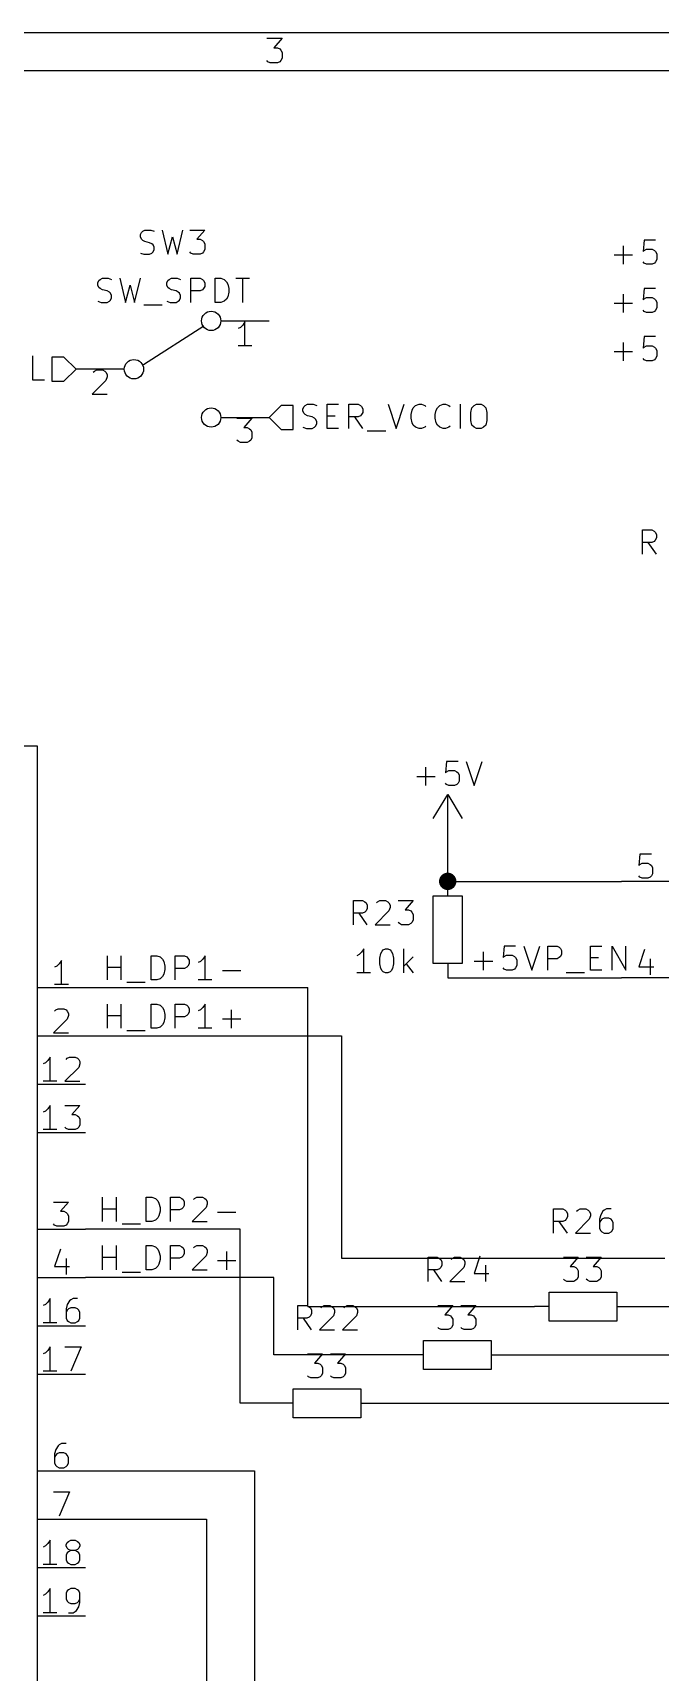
# Model space of a CAD drawing. Extents: x 0.4 to 16.1, y -11.3 to -0.4.
# Drawn here: x 4.84 to 6.14, y -3.787 to -0.394 of the extents above; entities that cross this region are included whole.
import ezdxf

# ---------------------------------------------------------------- set-up
doc = ezdxf.new("R2010")
doc.units = 0
doc.header["$MEASUREMENT"] = 0
for name, color, linetype in [('BLACK', 7, 'CONTINUOUS'), ('BROWN2', 54, 'CONTINUOUS'), ('CYAN2', 4, 'CONTINUOUS'), ('GREEN2', 3, 'CONTINUOUS'), ('LYELLOW', 51, 'CONTINUOUS'), ('RED2', 1, 'CONTINUOUS')]:
    doc.layers.add(name, color=color, linetype=linetype)

msp = doc.modelspace()

# ---------------------------------------------------------------- linework, layer by layer
at = {"layer": 'BLACK', "linetype": 'CONTINUOUS'}
for p, q in [((4.99503, -2.35387), (4.99503, -2.30387)), ((5.0236, -2.35387), (5.0236, -2.30387)), ((5.0855, -2.35387), (5.0855, -2.30387)), ((5.0855, -2.30387), (5.09741, -2.30387)), ((5.09741, -2.30387), (5.10455, -2.30625)), ((5.10455, -2.30625), (5.10931, -2.31101)), ((5.1355, -2.35387), (5.1355, -2.30387)), ((5.1355, -2.30387), (5.15455, -2.30387)), ((5.15455, -2.30387), (5.15931, -2.30625)), ((5.15931, -2.30625), (5.1617, -2.30863)), ((5.19741, -2.30387), (5.19265, -2.31101)), ((5.19741, -2.35387), (5.19741, -2.30387)), ((5.77407, -2.33387), (5.77407, -2.29577)), ((5.81693, -2.28387), (5.81455, -2.30767)), ((5.81455, -2.30767), (5.81693, -2.3053)), ((5.84074, -2.28387), (5.81693, -2.28387)), ((5.81693, -2.3053), (5.8217, -2.30291)), ((5.8217, -2.30291), (5.8336, -2.30291)), ((5.8336, -2.30291), (5.83836, -2.3053)), ((5.83836, -2.3053), (5.84074, -2.30767)), ((5.85741, -2.28387), (5.87407, -2.33387)), ((5.87407, -2.33387), (5.89074, -2.28387)), ((5.90741, -2.33387), (5.90741, -2.28387)), ((5.90741, -2.28387), (5.92646, -2.28387)), ((5.92646, -2.28387), (5.93122, -2.28625)), ((5.93122, -2.28625), (5.9336, -2.28863)), ((5.9336, -2.3053), (5.93122, -2.30767)), ((5.9336, -2.28863), (5.93598, -2.29339)), ((5.93598, -2.30053), (5.9336, -2.3053)), ((5.93598, -2.29339), (5.93598, -2.30053)), ((5.9955, -2.33387), (5.9955, -2.28387)), ((5.9955, -2.28387), (6.01931, -2.28387)), ((6.04074, -2.33387), (6.04074, -2.28387)), ((6.04074, -2.28387), (6.06931, -2.33387)), ((6.06931, -2.33387), (6.06931, -2.28387)), ((4.99503, -2.32767), (5.0236, -2.32767)), ((5.10931, -2.31101), (5.1117, -2.31577)), ((5.1117, -2.31577), (5.11407, -2.3253)), ((5.11407, -2.33244), (5.1117, -2.34196)), ((5.11407, -2.3253), (5.11407, -2.33244)), ((5.15455, -2.33006), (5.1355, -2.33006)), ((5.15931, -2.32767), (5.15455, -2.33006)), ((5.1617, -2.3253), (5.15931, -2.32767)), ((5.1617, -2.30863), (5.16407, -2.31339)), ((5.16407, -2.32053), (5.1617, -2.3253)), ((5.16407, -2.31339), (5.16407, -2.32053)), ((5.18789, -2.31577), (5.18313, -2.31815)), ((5.19265, -2.31101), (5.18789, -2.31577)), ((5.23313, -2.33482), (5.27122, -2.33482)), ((5.75503, -2.31482), (5.79313, -2.31482)), ((5.81693, -2.33148), (5.81455, -2.3291)), ((5.8217, -2.33387), (5.81693, -2.33148)), ((5.8336, -2.33387), (5.8217, -2.33387)), ((5.83836, -2.33148), (5.8336, -2.33387)), ((5.84074, -2.3291), (5.83836, -2.33148)), ((5.84074, -2.30767), (5.84313, -2.31244)), ((5.84313, -2.32434), (5.84074, -2.3291)), ((5.84313, -2.31244), (5.84313, -2.32434)), ((5.92646, -2.31006), (5.90741, -2.31006)), ((5.93122, -2.30767), (5.92646, -2.31006)), ((5.9455, -2.33863), (5.9836, -2.33863)), ((5.9955, -2.30767), (6.01217, -2.30767)), ((6.01931, -2.33387), (5.9955, -2.33387)), ((5.0355, -2.35863), (5.0736, -2.35863)), ((5.09741, -2.35387), (5.0855, -2.35387)), ((5.10455, -2.35148), (5.09741, -2.35387)), ((5.10931, -2.34672), (5.10455, -2.35148)), ((5.1117, -2.34196), (5.10931, -2.34672)), ((5.2117, -2.35387), (5.18313, -2.35387)), ((4.99503, -2.45387), (4.99503, -2.40387)), ((5.0236, -2.45387), (5.0236, -2.40387)), ((5.0855, -2.45387), (5.0855, -2.40387)), ((5.0855, -2.40387), (5.09741, -2.40387)), ((5.09741, -2.40387), (5.10455, -2.40625)), ((5.10455, -2.40625), (5.10931, -2.41101)), ((5.1355, -2.45387), (5.1355, -2.40387)), ((5.1355, -2.40387), (5.15455, -2.40387)), ((5.15455, -2.40387), (5.15931, -2.40625)), ((5.15931, -2.40625), (5.1617, -2.40863)), ((5.1617, -2.40863), (5.16407, -2.41339)), ((5.19741, -2.40387), (5.19265, -2.41101)), ((5.19741, -2.45387), (5.19741, -2.40387)), ((4.99503, -2.42767), (5.0236, -2.42767)), ((5.10931, -2.41101), (5.1117, -2.41577)), ((5.1117, -2.44196), (5.10931, -2.44672)), ((5.1117, -2.41577), (5.11407, -2.4253)), ((5.11407, -2.43244), (5.1117, -2.44196)), ((5.11407, -2.4253), (5.11407, -2.43244)), ((5.15455, -2.43006), (5.1355, -2.43006)), ((5.15931, -2.42767), (5.15455, -2.43006)), ((5.1617, -2.4253), (5.15931, -2.42767)), ((5.16407, -2.42053), (5.1617, -2.4253)), ((5.16407, -2.41339), (5.16407, -2.42053)), ((5.18789, -2.41577), (5.18313, -2.41815)), ((5.19265, -2.41101), (5.18789, -2.41577)), ((5.23313, -2.43482), (5.27122, -2.43482)), ((5.25217, -2.45387), (5.25217, -2.41577)), ((5.0355, -2.45863), (5.0736, -2.45863)), ((5.09741, -2.45387), (5.0855, -2.45387)), ((5.10455, -2.45148), (5.09741, -2.45387)), ((5.10931, -2.44672), (5.10455, -2.45148)), ((5.2117, -2.45387), (5.18313, -2.45387)), ((4.98503, -2.85387), (4.98503, -2.80387)), ((5.0136, -2.85387), (5.0136, -2.80387)), ((5.0755, -2.85387), (5.0755, -2.80387)), ((5.0755, -2.80387), (5.08741, -2.80387)), ((5.08741, -2.80387), (5.09455, -2.80625)), ((5.09455, -2.80625), (5.09931, -2.81101)), ((5.09931, -2.81101), (5.1017, -2.81577)), ((5.1017, -2.81577), (5.10407, -2.8253)), ((5.1255, -2.85387), (5.1255, -2.80387)), ((5.1255, -2.80387), (5.14455, -2.80387)), ((5.14455, -2.80387), (5.14931, -2.80625)), ((5.14931, -2.80625), (5.1517, -2.80863)), ((5.1517, -2.80863), (5.15407, -2.81339)), ((5.15407, -2.81339), (5.15407, -2.82053)), ((5.17313, -2.80863), (5.1755, -2.80625)), ((5.1755, -2.80625), (5.18027, -2.80387)), ((5.18027, -2.80387), (5.19217, -2.80387)), ((5.19217, -2.80387), (5.19693, -2.80625)), ((5.19693, -2.80625), (5.19931, -2.80863)), ((5.19931, -2.80863), (5.2017, -2.81339)), ((5.2017, -2.81339), (5.2017, -2.81815)), ((4.98503, -2.82767), (5.0136, -2.82767)), ((5.09931, -2.84672), (5.09455, -2.85148)), ((5.1017, -2.84196), (5.09931, -2.84672)), ((5.10407, -2.83244), (5.1017, -2.84196)), ((5.10407, -2.8253), (5.10407, -2.83244)), ((5.14455, -2.83006), (5.1255, -2.83006)), ((5.14931, -2.82767), (5.14455, -2.83006)), ((5.1517, -2.8253), (5.14931, -2.82767)), ((5.15407, -2.82053), (5.1517, -2.8253)), ((5.19931, -2.8253), (5.17074, -2.85387)), ((5.2017, -2.81815), (5.19931, -2.8253)), ((5.22313, -2.83482), (5.26122, -2.83482)), ((5.0255, -2.85863), (5.0636, -2.85863)), ((5.08741, -2.85387), (5.0755, -2.85387)), ((5.09455, -2.85148), (5.08741, -2.85387)), ((5.17074, -2.85387), (5.2017, -2.85387)), ((4.98503, -2.95387), (4.98503, -2.90387)), ((5.0136, -2.95387), (5.0136, -2.90387)), ((5.0755, -2.95387), (5.0755, -2.90387)), ((5.0755, -2.90387), (5.08741, -2.90387)), ((5.08741, -2.90387), (5.09455, -2.90625)), ((5.09455, -2.90625), (5.09931, -2.91101)), ((5.09931, -2.91101), (5.1017, -2.91577)), ((5.1017, -2.91577), (5.10407, -2.9253)), ((5.1255, -2.95387), (5.1255, -2.90387)), ((5.1255, -2.90387), (5.14455, -2.90387)), ((5.14455, -2.90387), (5.14931, -2.90625)), ((5.14931, -2.90625), (5.1517, -2.90863)), ((5.1517, -2.90863), (5.15407, -2.91339)), ((5.15407, -2.91339), (5.15407, -2.92053)), ((5.17313, -2.90863), (5.1755, -2.90625)), ((5.1755, -2.90625), (5.18027, -2.90387)), ((5.18027, -2.90387), (5.19217, -2.90387)), ((5.19217, -2.90387), (5.19693, -2.90625)), ((5.19693, -2.90625), (5.19931, -2.90863)), ((5.19931, -2.90863), (5.2017, -2.91339)), ((5.2017, -2.91339), (5.2017, -2.91815)), ((5.24217, -2.95387), (5.24217, -2.91577)), ((4.98503, -2.92767), (5.0136, -2.92767)), ((5.09455, -2.95148), (5.08741, -2.95387)), ((5.09931, -2.94672), (5.09455, -2.95148)), ((5.1017, -2.94196), (5.09931, -2.94672)), ((5.10407, -2.93244), (5.1017, -2.94196)), ((5.10407, -2.9253), (5.10407, -2.93244)), ((5.14455, -2.93006), (5.1255, -2.93006)), ((5.14931, -2.92767), (5.14455, -2.93006)), ((5.1517, -2.9253), (5.14931, -2.92767)), ((5.15407, -2.92053), (5.1517, -2.9253)), ((5.19931, -2.9253), (5.17074, -2.95387)), ((5.2017, -2.91815), (5.19931, -2.9253)), ((5.22313, -2.93482), (5.26122, -2.93482)), ((5.0255, -2.95863), (5.0636, -2.95863)), ((5.08741, -2.95387), (5.0755, -2.95387)), ((5.17074, -2.95387), (5.2017, -2.95387))]:
    msp.add_line(p, q, dxfattribs=at)
at = {"layer": 'BROWN2', "linetype": 'CONTINUOUS'}
for p, q in [((4.8408, -1.11262), (4.8408, -1.06262)), ((4.905, -1.065), (4.88, -1.065)), ((4.88, -1.065), (4.88, -1.115)), ((4.93, -1.09), (4.905, -1.065)), ((4.86461, -1.11262), (4.8408, -1.11262)), ((4.88, -1.115), (4.905, -1.115)), ((4.905, -1.115), (4.93, -1.09)), ((5.355, -1.165), (5.33, -1.19)), ((5.38, -1.165), (5.355, -1.165)), ((5.38, -1.215), (5.38, -1.165)), ((5.40015, -1.17214), (5.40253, -1.16738)), ((5.40015, -1.1769), (5.40015, -1.17214)), ((5.40253, -1.18167), (5.40015, -1.1769)), ((5.40253, -1.16738), (5.40491, -1.165)), ((5.40491, -1.18405), (5.40253, -1.18167)), ((5.40491, -1.165), (5.40967, -1.16262)), ((5.40967, -1.18643), (5.40491, -1.18405)), ((5.40967, -1.16262), (5.42157, -1.16262)), ((5.4192, -1.18881), (5.40967, -1.18643)), ((5.42157, -1.16262), (5.42872, -1.165)), ((5.45015, -1.21262), (5.45015, -1.16262)), ((5.45015, -1.16262), (5.47396, -1.16262)), ((5.45015, -1.18643), (5.46681, -1.18643)), ((5.49539, -1.21262), (5.49539, -1.16262)), ((5.49539, -1.16262), (5.51443, -1.16262)), ((5.51443, -1.16262), (5.5192, -1.165)), ((5.5192, -1.18643), (5.51443, -1.18881)), ((5.5192, -1.165), (5.52157, -1.16738)), ((5.52157, -1.18405), (5.5192, -1.18643)), ((5.52157, -1.16738), (5.52396, -1.17214)), ((5.52396, -1.17928), (5.52157, -1.18405)), ((5.52396, -1.17214), (5.52396, -1.17928)), ((5.57634, -1.16262), (5.593, -1.21262)), ((5.593, -1.21262), (5.60967, -1.16262)), ((5.62396, -1.18405), (5.62634, -1.17452)), ((5.62396, -1.19119), (5.62396, -1.18405)), ((5.62634, -1.17452), (5.62872, -1.16976)), ((5.62872, -1.16976), (5.63348, -1.165)), ((5.63348, -1.165), (5.64063, -1.16262)), ((5.64063, -1.16262), (5.64539, -1.16262)), ((5.64539, -1.16262), (5.65253, -1.165)), ((5.65253, -1.165), (5.65491, -1.16738)), ((5.67396, -1.18405), (5.67634, -1.17452)), ((5.67396, -1.19119), (5.67396, -1.18405)), ((5.67634, -1.17452), (5.67872, -1.16976)), ((5.67872, -1.16976), (5.68348, -1.165)), ((5.68348, -1.165), (5.69063, -1.16262)), ((5.69063, -1.16262), (5.69539, -1.16262)), ((5.69539, -1.16262), (5.70253, -1.165)), ((5.70253, -1.165), (5.70491, -1.16738)), ((5.72634, -1.21262), (5.72634, -1.16262)), ((5.74777, -1.17928), (5.75015, -1.16976)), ((5.74777, -1.19595), (5.74777, -1.17928)), ((5.75015, -1.16976), (5.75491, -1.165)), ((5.75491, -1.165), (5.75967, -1.16262)), ((5.75967, -1.16262), (5.7692, -1.16262)), ((5.7692, -1.16262), (5.77396, -1.165)), ((5.77396, -1.165), (5.77872, -1.16976)), ((5.77872, -1.16976), (5.7811, -1.17928)), ((5.7811, -1.17928), (5.7811, -1.19595)), ((5.33, -1.19), (5.355, -1.215)), ((5.355, -1.215), (5.38, -1.215)), ((5.40015, -1.21024), (5.40729, -1.21262)), ((5.40729, -1.21262), (5.4192, -1.21262)), ((5.42396, -1.19119), (5.4192, -1.18881)), ((5.4192, -1.21262), (5.42396, -1.21024)), ((5.42634, -1.19357), (5.42396, -1.19119)), ((5.42396, -1.21024), (5.42634, -1.20785)), ((5.42872, -1.19833), (5.42634, -1.19357)), ((5.42634, -1.20785), (5.42872, -1.20309)), ((5.42872, -1.20309), (5.42872, -1.19833)), ((5.47396, -1.21262), (5.45015, -1.21262)), ((5.51443, -1.18881), (5.49539, -1.18881)), ((5.52396, -1.21262), (5.50729, -1.18881)), ((5.53348, -1.21738), (5.57157, -1.21738)), ((5.62634, -1.20071), (5.62396, -1.19119)), ((5.62872, -1.20547), (5.62634, -1.20071)), ((5.63348, -1.21024), (5.62872, -1.20547)), ((5.64063, -1.21262), (5.63348, -1.21024)), ((5.64539, -1.21262), (5.64063, -1.21262)), ((5.65253, -1.21024), (5.64539, -1.21262)), ((5.65491, -1.20785), (5.65253, -1.21024)), ((5.67634, -1.20071), (5.67396, -1.19119)), ((5.67872, -1.20547), (5.67634, -1.20071)), ((5.68348, -1.21024), (5.67872, -1.20547)), ((5.69063, -1.21262), (5.68348, -1.21024)), ((5.69539, -1.21262), (5.69063, -1.21262)), ((5.70253, -1.21024), (5.69539, -1.21262)), ((5.70491, -1.20785), (5.70253, -1.21024)), ((5.75015, -1.20547), (5.74777, -1.19595)), ((5.75491, -1.21024), (5.75015, -1.20547)), ((5.75967, -1.21262), (5.75491, -1.21024)), ((5.7692, -1.21262), (5.75967, -1.21262)), ((5.77396, -1.21024), (5.7692, -1.21262)), ((5.77872, -1.20547), (5.77396, -1.21024)), ((5.7811, -1.19595), (5.77872, -1.20547)), ((6.10366, -1.47262), (6.10366, -1.42262)), ((6.10366, -1.42262), (6.1227, -1.42262)), ((6.1227, -1.42262), (6.12747, -1.425)), ((6.12747, -1.425), (6.12985, -1.42738)), ((6.1227, -1.44881), (6.10366, -1.44881)), ((6.13223, -1.47262), (6.11556, -1.44881)), ((6.12747, -1.44643), (6.1227, -1.44881)), ((6.12985, -1.44405), (6.12747, -1.44643)), ((6.12985, -1.42738), (6.13223, -1.43214)), ((6.13223, -1.43928), (6.12985, -1.44405)), ((6.13223, -1.43214), (6.13223, -1.43928))]:
    msp.add_line(p, q, dxfattribs=at)
at = {"layer": 'CYAN2', "linetype": 'CONTINUOUS'}
for p, q in [((5.06333, -0.811476), (5.06571, -0.806713)), ((5.06333, -0.816236), (5.06333, -0.811476)), ((5.06571, -0.806713), (5.06809, -0.804335)), ((5.06809, -0.804335), (5.07285, -0.801953)), ((5.07285, -0.801953), (5.08476, -0.801953)), ((5.08476, -0.801953), (5.0919, -0.804335)), ((5.10857, -0.801953), (5.12047, -0.851953)), ((5.13952, -0.851953), (5.15143, -0.801953)), ((5.16571, -0.801953), (5.19667, -0.801953)), ((5.19667, -0.801953), (5.18, -0.821)), ((5.06571, -0.821), (5.06333, -0.816236)), ((5.06809, -0.823382), (5.06571, -0.821)), ((5.07285, -0.82576), (5.06809, -0.823382)), ((5.08238, -0.828142), (5.07285, -0.82576)), ((5.08714, -0.830524), (5.08238, -0.828142)), ((5.08952, -0.832906), (5.08714, -0.830524)), ((5.08714, -0.849571), (5.08952, -0.847189)), ((5.0919, -0.837665), (5.08952, -0.832906)), ((5.08952, -0.847189), (5.0919, -0.842429)), ((5.0919, -0.842429), (5.0919, -0.837665)), ((5.12047, -0.851953), (5.13, -0.816236)), ((5.13, -0.816236), (5.13952, -0.851953)), ((5.16809, -0.849571), (5.16571, -0.847189)), ((5.18, -0.821), (5.18714, -0.821)), ((5.18714, -0.821), (5.1919, -0.823382)), ((5.1919, -0.823382), (5.19428, -0.82576)), ((5.19428, -0.847189), (5.1919, -0.849571)), ((5.19428, -0.82576), (5.19667, -0.830524)), ((5.19667, -0.842429), (5.19428, -0.847189)), ((5.19667, -0.830524), (5.19667, -0.842429)), ((6.06407, -0.872618), (6.06407, -0.834524)), ((6.10693, -0.822618), (6.10455, -0.846425)), ((6.10455, -0.846425), (6.10693, -0.844047)), ((6.13074, -0.822618), (6.10693, -0.822618)), ((6.10693, -0.844047), (6.11169, -0.841665)), ((6.11169, -0.841665), (6.1236, -0.841665)), ((6.1236, -0.841665), (6.12836, -0.844047)), ((6.12836, -0.844047), (6.13074, -0.846425)), ((6.13074, -0.846425), (6.13312, -0.851189)), ((5.06333, -0.849571), (5.07047, -0.851953)), ((5.07047, -0.851953), (5.08238, -0.851953)), ((5.08238, -0.851953), (5.08714, -0.849571)), ((5.17285, -0.851953), (5.16809, -0.849571)), ((5.18714, -0.851953), (5.17285, -0.851953)), ((5.1919, -0.849571), (5.18714, -0.851953)), ((6.04503, -0.853571), (6.08312, -0.853571)), ((6.10693, -0.870236), (6.10455, -0.867854)), ((6.11169, -0.872618), (6.10693, -0.870236)), ((6.1236, -0.872618), (6.11169, -0.872618)), ((6.12836, -0.870236), (6.1236, -0.872618)), ((6.13074, -0.867854), (6.12836, -0.870236)), ((6.13312, -0.863094), (6.13074, -0.867854)), ((6.13312, -0.851189), (6.13312, -0.863094)), ((4.97524, -0.911354), (4.97762, -0.906591)), ((4.97524, -0.916114), (4.97524, -0.911354)), ((4.97762, -0.920878), (4.97524, -0.916114)), ((4.97762, -0.906591), (4.98, -0.904213)), ((4.98, -0.904213), (4.98476, -0.901831)), ((4.98476, -0.901831), (4.99667, -0.901831)), ((4.99667, -0.901831), (5.00381, -0.904213)), ((5.02047, -0.901831), (5.03238, -0.951831)), ((5.03238, -0.951831), (5.0419, -0.916114)), ((5.0419, -0.916114), (5.05143, -0.951831)), ((5.05143, -0.951831), (5.06333, -0.901831)), ((5.11809, -0.911354), (5.12047, -0.906591)), ((5.11809, -0.916114), (5.11809, -0.911354)), ((5.12047, -0.920878), (5.11809, -0.916114)), ((5.12047, -0.906591), (5.12285, -0.904213)), ((5.12285, -0.904213), (5.12762, -0.901831)), ((5.12762, -0.901831), (5.13952, -0.901831)), ((5.13952, -0.901831), (5.14667, -0.904213)), ((5.16809, -0.951831), (5.16809, -0.901831)), ((5.16809, -0.901831), (5.18714, -0.901831)), ((5.18714, -0.901831), (5.1919, -0.904213)), ((5.1919, -0.904213), (5.19428, -0.906591)), ((5.19428, -0.906591), (5.19667, -0.911354)), ((5.19667, -0.911354), (5.19667, -0.918496)), ((5.21809, -0.951831), (5.21809, -0.901831)), ((5.21809, -0.901831), (5.23, -0.901831)), ((5.23, -0.901831), (5.23714, -0.904213)), ((5.23714, -0.904213), (5.2419, -0.908972)), ((5.2419, -0.908972), (5.24428, -0.913736)), ((5.24428, -0.913736), (5.24667, -0.92326)), ((5.26095, -0.901831), (5.28952, -0.901831)), ((5.27524, -0.951831), (5.27524, -0.901831)), ((4.97524, -0.949449), (4.98238, -0.951831)), ((4.98, -0.92326), (4.97762, -0.920878)), ((4.98476, -0.925638), (4.98, -0.92326)), ((4.99428, -0.92802), (4.98476, -0.925638)), ((4.99905, -0.930402), (4.99428, -0.92802)), ((4.99428, -0.951831), (4.99905, -0.949449)), ((5.00143, -0.932783), (4.99905, -0.930402)), ((4.99905, -0.949449), (5.00143, -0.947067)), ((5.00381, -0.937543), (5.00143, -0.932783)), ((5.00143, -0.947067), (5.00381, -0.942307)), ((5.00381, -0.942307), (5.00381, -0.937543)), ((5.11809, -0.949449), (5.12524, -0.951831)), ((5.12285, -0.92326), (5.12047, -0.920878)), ((5.12762, -0.925638), (5.12285, -0.92326)), ((5.13714, -0.92802), (5.12762, -0.925638)), ((5.1419, -0.930402), (5.13714, -0.92802)), ((5.13714, -0.951831), (5.1419, -0.949449)), ((5.14428, -0.932783), (5.1419, -0.930402)), ((5.1419, -0.949449), (5.14428, -0.947067)), ((5.14667, -0.937543), (5.14428, -0.932783)), ((5.14428, -0.947067), (5.14667, -0.942307)), ((5.14667, -0.942307), (5.14667, -0.937543)), ((5.18714, -0.92802), (5.16809, -0.92802)), ((5.1919, -0.925638), (5.18714, -0.92802)), ((5.19428, -0.92326), (5.1919, -0.925638)), ((5.19667, -0.918496), (5.19428, -0.92326)), ((5.23714, -0.949449), (5.23, -0.951831)), ((5.2419, -0.944685), (5.23714, -0.949449)), ((5.24428, -0.939925), (5.2419, -0.944685)), ((5.24667, -0.930402), (5.24428, -0.939925)), ((5.24667, -0.92326), (5.24667, -0.930402)), ((6.06407, -0.972618), (6.06407, -0.934524)), ((6.10693, -0.922618), (6.10455, -0.946425)), ((6.10455, -0.946425), (6.10693, -0.944047)), ((6.13074, -0.922618), (6.10693, -0.922618)), ((6.10693, -0.944047), (6.11169, -0.941665)), ((6.11169, -0.941665), (6.1236, -0.941665)), ((6.1236, -0.941665), (6.12836, -0.944047)), ((6.12836, -0.944047), (6.13074, -0.946425)), ((6.13074, -0.946425), (6.13312, -0.951189)), ((4.98238, -0.951831), (4.99428, -0.951831)), ((5.07047, -0.956591), (5.10857, -0.956591)), ((5.12524, -0.951831), (5.13714, -0.951831)), ((5.23, -0.951831), (5.21809, -0.951831)), ((6.04503, -0.953571), (6.08312, -0.953571)), ((6.10693, -0.970236), (6.10455, -0.967854)), ((6.11169, -0.972618), (6.10693, -0.970236)), ((6.1236, -0.972618), (6.11169, -0.972618)), ((6.12836, -0.970236), (6.1236, -0.972618)), ((6.13074, -0.967854), (6.12836, -0.970236)), ((6.13312, -0.963094), (6.13074, -0.967854)), ((6.13312, -0.951189), (6.13312, -0.963094)), ((6.06407, -1.07262), (6.06407, -1.03452)), ((6.10693, -1.02262), (6.10455, -1.04643)), ((6.10455, -1.04643), (6.10693, -1.04405)), ((6.13074, -1.02262), (6.10693, -1.02262)), ((6.10693, -1.04405), (6.11169, -1.04167)), ((6.11169, -1.04167), (6.1236, -1.04167)), ((6.1236, -1.04167), (6.12836, -1.04405)), ((6.12836, -1.04405), (6.13074, -1.04643)), ((6.13074, -1.04643), (6.13312, -1.05119)), ((6.13312, -1.05119), (6.13312, -1.06309)), ((6.04503, -1.05357), (6.08312, -1.05357)), ((6.10693, -1.07024), (6.10455, -1.06785)), ((6.11169, -1.07262), (6.10693, -1.07024)), ((6.1236, -1.07262), (6.11169, -1.07262)), ((6.12836, -1.07024), (6.1236, -1.07262)), ((6.13074, -1.06785), (6.12836, -1.07024)), ((6.13312, -1.06309), (6.13074, -1.06785)), ((5.63571, -1.93279), (5.67381, -1.93279)), ((5.65476, -1.95183), (5.65476, -1.91374)), ((5.69762, -1.90183), (5.69524, -1.92564)), ((5.69524, -1.92564), (5.69762, -1.92326)), ((5.72143, -1.90183), (5.69762, -1.90183)), ((5.69762, -1.92326), (5.70238, -1.92088)), ((5.70238, -1.92088), (5.71428, -1.92088)), ((5.71428, -1.92088), (5.71905, -1.92326)), ((5.71905, -1.92326), (5.72143, -1.92564)), ((5.72143, -1.92564), (5.72381, -1.93041)), ((5.72381, -1.93041), (5.72381, -1.94231)), ((5.73809, -1.90183), (5.75476, -1.95183)), ((5.75476, -1.95183), (5.77143, -1.90183)), ((5.69762, -1.94945), (5.69524, -1.94707)), ((5.70238, -1.95183), (5.69762, -1.94945)), ((5.71428, -1.95183), (5.70238, -1.95183)), ((5.71905, -1.94945), (5.71428, -1.95183)), ((5.72143, -1.94707), (5.71905, -1.94945)), ((5.72381, -1.94231), (5.72143, -1.94707)), ((5.50454, -2.23976), (5.50454, -2.18976)), ((5.50454, -2.18976), (5.52359, -2.18976)), ((5.52359, -2.18976), (5.52835, -2.19214)), ((5.52835, -2.19214), (5.53073, -2.19452)), ((5.53073, -2.19452), (5.53311, -2.19928)), ((5.53311, -2.19928), (5.53311, -2.20642)), ((5.55216, -2.19452), (5.55454, -2.19214)), ((5.55454, -2.19214), (5.55931, -2.18976)), ((5.55931, -2.18976), (5.57121, -2.18976)), ((5.57121, -2.18976), (5.57597, -2.19214)), ((5.57597, -2.19214), (5.57835, -2.19452)), ((5.57835, -2.19452), (5.58073, -2.19928)), ((5.58073, -2.20404), (5.57835, -2.21119)), ((5.58073, -2.19928), (5.58073, -2.20404)), ((5.5974, -2.18976), (5.62835, -2.18976)), ((5.62835, -2.18976), (5.61169, -2.2088)), ((5.52359, -2.21594), (5.50454, -2.21594)), ((5.53311, -2.23976), (5.51645, -2.21594)), ((5.52835, -2.21356), (5.52359, -2.21594)), ((5.53073, -2.21119), (5.52835, -2.21356)), ((5.53311, -2.20642), (5.53073, -2.21119)), ((5.57835, -2.21119), (5.54978, -2.23976)), ((5.59978, -2.23737), (5.5974, -2.23499)), ((5.60454, -2.23976), (5.59978, -2.23737)), ((5.61169, -2.2088), (5.61883, -2.2088)), ((5.61883, -2.2088), (5.62359, -2.21119)), ((5.62359, -2.23737), (5.61883, -2.23976)), ((5.62359, -2.21119), (5.62597, -2.21356)), ((5.62597, -2.23499), (5.62359, -2.23737)), ((5.62597, -2.21356), (5.62835, -2.21833)), ((5.62835, -2.23023), (5.62597, -2.23499)), ((5.62835, -2.21833), (5.62835, -2.23023)), ((5.54978, -2.23976), (5.58073, -2.23976)), ((5.61883, -2.23976), (5.60454, -2.23976)), ((5.51644, -2.30154), (5.51169, -2.30392)), ((5.52121, -2.29678), (5.51644, -2.30154)), ((5.52597, -2.28963), (5.52121, -2.29678)), ((5.52597, -2.33963), (5.52597, -2.28963)), ((5.5593, -2.30868), (5.56169, -2.29916)), ((5.56169, -2.29916), (5.56407, -2.29439)), ((5.56407, -2.29439), (5.56644, -2.29202)), ((5.56644, -2.29202), (5.57121, -2.28963)), ((5.57121, -2.28963), (5.57597, -2.28963)), ((5.57597, -2.28963), (5.58073, -2.29202)), ((5.58073, -2.29202), (5.58311, -2.29439)), ((5.58311, -2.29439), (5.58549, -2.29916)), ((5.58549, -2.29916), (5.58787, -2.30868)), ((5.6093, -2.33963), (5.6093, -2.28963)), ((5.62835, -2.3063), (5.6093, -2.32535)), ((5.54026, -2.33963), (5.51169, -2.33963)), ((5.5593, -2.32059), (5.5593, -2.30868)), ((5.56169, -2.33011), (5.5593, -2.32059)), ((5.56407, -2.33487), (5.56169, -2.33011)), ((5.56644, -2.33725), (5.56407, -2.33487)), ((5.57121, -2.33963), (5.56644, -2.33725)), ((5.57597, -2.33963), (5.57121, -2.33963)), ((5.58073, -2.33725), (5.57597, -2.33963)), ((5.58311, -2.33487), (5.58073, -2.33725)), ((5.58549, -2.33011), (5.58311, -2.33487)), ((5.58787, -2.32059), (5.58549, -2.33011)), ((5.58787, -2.30868), (5.58787, -2.32059)), ((5.61407, -2.32059), (5.62835, -2.33963)), ((5.91928, -2.87796), (5.91928, -2.82796)), ((5.91928, -2.82796), (5.93833, -2.82796)), ((5.93833, -2.82796), (5.94309, -2.83034)), ((5.94309, -2.83034), (5.94547, -2.83272)), ((5.94547, -2.84939), (5.94309, -2.85176)), ((5.94547, -2.83272), (5.94785, -2.83748)), ((5.94785, -2.84462), (5.94547, -2.84939)), ((5.94785, -2.83748), (5.94785, -2.84462)), ((5.99309, -2.84939), (5.96452, -2.87796)), ((5.9669, -2.83272), (5.96928, -2.83034)), ((5.96928, -2.83034), (5.97405, -2.82796)), ((5.97405, -2.82796), (5.98595, -2.82796)), ((5.98595, -2.82796), (5.99071, -2.83034)), ((5.99071, -2.83034), (5.99309, -2.83272)), ((5.99309, -2.83272), (5.99547, -2.83748)), ((5.99547, -2.84224), (5.99309, -2.84939)), ((5.99547, -2.83748), (5.99547, -2.84224)), ((6.0169, -2.83986), (6.01452, -2.84939)), ((6.01452, -2.84939), (6.01452, -2.86843)), ((6.02167, -2.83272), (6.0169, -2.83986)), ((6.01928, -2.84939), (6.0169, -2.85176)), ((6.02405, -2.847), (6.01928, -2.84939)), ((6.02405, -2.83034), (6.02167, -2.83272)), ((6.02881, -2.82796), (6.02405, -2.83034)), ((6.03357, -2.847), (6.02405, -2.847)), ((6.03833, -2.82796), (6.02881, -2.82796)), ((6.03833, -2.84939), (6.03357, -2.847)), ((6.04071, -2.85176), (6.03833, -2.84939)), ((5.93833, -2.85415), (5.91928, -2.85415)), ((5.94785, -2.87796), (5.93119, -2.85415)), ((5.94309, -2.85176), (5.93833, -2.85415)), ((5.96452, -2.87796), (5.99547, -2.87796)), ((6.0169, -2.85176), (6.01452, -2.85653)), ((6.01452, -2.86843), (6.0169, -2.87319)), ((6.0169, -2.87319), (6.01928, -2.87557)), ((6.01928, -2.87557), (6.02405, -2.87796)), ((6.02405, -2.87796), (6.03357, -2.87796)), ((6.03357, -2.87796), (6.03833, -2.87557)), ((6.03833, -2.87557), (6.04071, -2.87319)), ((6.04309, -2.85653), (6.04071, -2.85176)), ((6.04071, -2.87319), (6.04309, -2.86843)), ((6.04309, -2.86843), (6.04309, -2.85653)), ((5.65928, -2.97796), (5.65928, -2.92796)), ((5.65928, -2.92796), (5.67833, -2.92796)), ((5.67833, -2.92796), (5.68309, -2.93034)), ((5.68309, -2.95176), (5.67833, -2.95415)), ((5.68309, -2.93034), (5.68547, -2.93272)), ((5.68547, -2.94939), (5.68309, -2.95176)), ((5.68547, -2.93272), (5.68785, -2.93748)), ((5.68785, -2.94462), (5.68547, -2.94939)), ((5.68785, -2.93748), (5.68785, -2.94462)), ((5.73309, -2.94939), (5.70452, -2.97796)), ((5.7069, -2.93272), (5.70928, -2.93034)), ((5.70928, -2.93034), (5.71405, -2.92796)), ((5.71405, -2.92796), (5.72595, -2.92796)), ((5.72595, -2.92796), (5.73071, -2.93034)), ((5.73071, -2.93034), (5.73309, -2.93272)), ((5.73309, -2.93272), (5.73547, -2.93748)), ((5.73547, -2.94224), (5.73309, -2.94939)), ((5.73547, -2.93748), (5.73547, -2.94224)), ((5.76643, -2.92557), (5.75452, -2.96129)), ((5.77833, -2.94462), (5.77833, -2.97796)), ((5.93952, -2.92783), (5.97047, -2.92783)), ((5.97047, -2.92783), (5.95381, -2.94688)), ((5.95381, -2.94688), (5.96095, -2.94688)), ((5.96095, -2.94688), (5.96571, -2.94926)), ((5.96571, -2.94926), (5.96809, -2.95164)), ((5.96809, -2.95164), (5.97047, -2.95641)), ((5.98714, -2.92783), (6.01809, -2.92783)), ((6.01809, -2.92783), (6.00143, -2.94688)), ((6.00143, -2.94688), (6.00857, -2.94688)), ((6.00857, -2.94688), (6.01333, -2.94926)), ((6.01333, -2.94926), (6.01571, -2.95164)), ((6.01571, -2.95164), (6.01809, -2.95641)), ((5.67833, -2.95415), (5.65928, -2.95415)), ((5.68785, -2.97796), (5.67119, -2.95415)), ((5.70452, -2.97796), (5.73547, -2.97796)), ((5.75452, -2.96129), (5.78547, -2.96129)), ((5.9419, -2.97545), (5.93952, -2.97307)), ((5.94667, -2.97783), (5.9419, -2.97545)), ((5.96095, -2.97783), (5.94667, -2.97783)), ((5.96571, -2.97545), (5.96095, -2.97783)), ((5.96809, -2.97307), (5.96571, -2.97545)), ((5.97047, -2.96831), (5.96809, -2.97307)), ((5.97047, -2.95641), (5.97047, -2.96831)), ((5.98952, -2.97545), (5.98714, -2.97307)), ((5.99428, -2.97783), (5.98952, -2.97545)), ((6.00857, -2.97783), (5.99428, -2.97783)), ((6.01333, -2.97545), (6.00857, -2.97783)), ((6.01571, -2.97307), (6.01333, -2.97545)), ((6.01809, -2.96831), (6.01571, -2.97307)), ((6.01809, -2.95641), (6.01809, -2.96831)), ((5.38928, -3.07796), (5.38928, -3.02796)), ((5.38928, -3.02796), (5.40833, -3.02796)), ((5.40833, -3.02796), (5.41309, -3.03034)), ((5.41309, -3.05176), (5.40833, -3.05415)), ((5.41309, -3.03034), (5.41547, -3.03272)), ((5.41547, -3.04939), (5.41309, -3.05176)), ((5.41547, -3.03272), (5.41785, -3.03748)), ((5.41785, -3.04462), (5.41547, -3.04939)), ((5.41785, -3.03748), (5.41785, -3.04462)), ((5.46309, -3.04939), (5.43452, -3.07796)), ((5.4369, -3.03272), (5.43928, -3.03034)), ((5.43928, -3.03034), (5.44405, -3.02796)), ((5.44405, -3.02796), (5.45595, -3.02796)), ((5.45595, -3.02796), (5.46071, -3.03034)), ((5.46071, -3.03034), (5.46309, -3.03272)), ((5.46309, -3.03272), (5.46547, -3.03748)), ((5.46547, -3.04224), (5.46309, -3.04939)), ((5.46547, -3.03748), (5.46547, -3.04224)), ((5.51071, -3.04939), (5.48214, -3.07796)), ((5.48452, -3.03272), (5.4869, -3.03034)), ((5.4869, -3.03034), (5.49167, -3.02796)), ((5.49167, -3.02796), (5.50357, -3.02796)), ((5.50357, -3.02796), (5.50833, -3.03034)), ((5.50833, -3.03034), (5.51071, -3.03272)), ((5.51071, -3.03272), (5.51309, -3.03748)), ((5.51309, -3.04224), (5.51071, -3.04939)), ((5.51309, -3.03748), (5.51309, -3.04224)), ((5.67952, -3.02783), (5.71047, -3.02783)), ((5.71047, -3.02783), (5.69381, -3.04688)), ((5.69381, -3.04688), (5.70095, -3.04688)), ((5.70095, -3.04688), (5.70571, -3.04926)), ((5.70571, -3.04926), (5.70809, -3.05164)), ((5.70809, -3.05164), (5.71047, -3.05641)), ((5.72714, -3.02783), (5.75809, -3.02783)), ((5.75809, -3.02783), (5.74143, -3.04688)), ((5.74143, -3.04688), (5.74857, -3.04688)), ((5.74857, -3.04688), (5.75333, -3.04926)), ((5.75333, -3.04926), (5.75571, -3.05164)), ((5.75571, -3.05164), (5.75809, -3.05641)), ((5.40833, -3.05415), (5.38928, -3.05415)), ((5.41785, -3.07796), (5.40119, -3.05415)), ((5.43452, -3.07796), (5.46547, -3.07796)), ((5.48214, -3.07796), (5.51309, -3.07796)), ((5.6819, -3.07545), (5.67952, -3.07307)), ((5.68667, -3.07783), (5.6819, -3.07545)), ((5.70095, -3.07783), (5.68667, -3.07783)), ((5.70571, -3.07545), (5.70095, -3.07783)), ((5.70809, -3.07307), (5.70571, -3.07545)), ((5.71047, -3.06831), (5.70809, -3.07307)), ((5.71047, -3.05641), (5.71047, -3.06831)), ((5.72952, -3.07545), (5.72714, -3.07307)), ((5.73428, -3.07783), (5.72952, -3.07545)), ((5.74857, -3.07783), (5.73428, -3.07783)), ((5.75333, -3.07545), (5.74857, -3.07783)), ((5.75571, -3.07307), (5.75333, -3.07545)), ((5.75809, -3.06831), (5.75571, -3.07307)), ((5.75809, -3.05641), (5.75809, -3.06831)), ((5.40952, -3.12783), (5.44047, -3.12783)), ((5.44047, -3.12783), (5.42381, -3.14688)), ((5.42381, -3.14688), (5.43095, -3.14688)), ((5.43095, -3.14688), (5.43571, -3.14926)), ((5.43571, -3.14926), (5.43809, -3.15164)), ((5.43809, -3.15164), (5.44047, -3.15641)), ((5.45714, -3.12783), (5.48809, -3.12783)), ((5.48809, -3.12783), (5.47143, -3.14688)), ((5.47143, -3.14688), (5.47857, -3.14688)), ((5.47857, -3.14688), (5.48333, -3.14926)), ((5.48333, -3.14926), (5.48571, -3.15164)), ((5.48571, -3.15164), (5.48809, -3.15641)), ((5.4119, -3.17545), (5.40952, -3.17307)), ((5.41667, -3.17783), (5.4119, -3.17545)), ((5.43095, -3.17783), (5.41667, -3.17783)), ((5.43571, -3.17545), (5.43095, -3.17783)), ((5.43809, -3.17307), (5.43571, -3.17545)), ((5.44047, -3.16831), (5.43809, -3.17307)), ((5.44047, -3.15641), (5.44047, -3.16831)), ((5.45952, -3.17545), (5.45714, -3.17307)), ((5.46428, -3.17783), (5.45952, -3.17545)), ((5.47857, -3.17783), (5.46428, -3.17783)), ((5.48333, -3.17545), (5.47857, -3.17783)), ((5.48571, -3.17307), (5.48333, -3.17545)), ((5.48809, -3.16831), (5.48571, -3.17307)), ((5.48809, -3.15641), (5.48809, -3.16831))]:
    msp.add_line(p, q, dxfattribs=at)
at = {"layer": 'GREEN2', "linetype": 'CONTINUOUS'}
for p, q in [((5.7, -2.15), (5.7, -2.07)), ((5.7, -2.15), (6.06, -2.15)), ((4.95, -2.37), (5.41, -2.37)), ((5.41, -3.03), (5.41, -2.37)), ((5.7, -2.35), (6.06, -2.35)), ((4.95, -2.47), (5.48, -2.47)), ((5.48, -2.47), (5.48, -2.93)), ((5.27, -2.87), (4.95, -2.87)), ((5.27, -3.23), (5.27, -2.87)), ((5.48, -2.93), (6.15, -2.93)), ((5.34, -2.97), (4.95, -2.97)), ((5.34, -3.13), (5.34, -2.97)), ((5.41, -3.03), (5.88, -3.03)), ((6.08, -3.03), (7.37, -3.03)), ((5.62, -3.13), (5.34, -3.13)), ((5.82, -3.13), (7.37, -3.13)), ((5.35, -3.23), (5.27, -3.23)), ((5.55, -3.23), (7.37, -3.23)), ((4.95, -3.37), (5.3, -3.37)), ((5.3, -3.37), (5.3, -4)), ((4.95, -3.47), (5.2, -3.47)), ((5.2, -3.47), (5.2, -4.1))]:
    msp.add_line(p, q, dxfattribs=at)
at = {"layer": 'GREEN2', "const_width": 0.018}
msp.add_lwpolyline([(5.691, -2.15, 1), (5.709, -2.15, 1)], format="xyb", close=True, dxfattribs=at)
at = {"layer": 'LYELLOW', "linetype": 'CONTINUOUS'}
for p, q in [((4.85, -1.87), (2.85, -1.87)), ((4.85, -4.67), (4.85, -1.87))]:
    msp.add_line(p, q, dxfattribs=at)
at = {"layer": 'RED2', "linetype": 'CONTINUOUS'}
for p, q in [((16.1413, -0.393701), (0.393701, -0.393701)), ((5.32522, -0.405039), (5.35691, -0.405039)), ((5.35691, -0.405039), (5.33985, -0.424539)), ((5.33985, -0.424539), (5.34716, -0.424539)), ((5.34716, -0.424539), (5.35203, -0.426976)), ((5.35203, -0.426976), (5.35447, -0.429413)), ((5.35447, -0.429413), (5.35691, -0.434287)), ((5.35691, -0.434287), (5.35691, -0.446472)), ((16.0626, -0.472441), (0.472441, -0.472441)), ((5.32766, -0.453783), (5.32522, -0.451346)), ((5.33254, -0.45622), (5.32766, -0.453783)), ((5.34716, -0.45622), (5.33254, -0.45622)), ((5.35203, -0.453783), (5.34716, -0.45622)), ((5.35447, -0.451346), (5.35203, -0.453783)), ((5.35691, -0.446472), (5.35447, -0.451346)), ((5.07, -1.08), (5.195, -1)), ((5.23, -0.99), (5.33, -0.99)), ((5.27047, -1.00352), (5.26571, -1.0059)), ((5.27524, -0.99876), (5.27047, -1.00352)), ((5.28, -0.991618), (5.27524, -0.99876)), ((5.28, -1.04162), (5.28, -0.991618)), ((5.29428, -1.04162), (5.26571, -1.04162)), ((5.03, -1.09), (4.93, -1.09)), ((4.9919, -1.11305), (4.96333, -1.14162)), ((4.96571, -1.09638), (4.96809, -1.094)), ((4.96809, -1.094), (4.97285, -1.09162)), ((4.97285, -1.09162), (4.98476, -1.09162)), ((4.98476, -1.09162), (4.98952, -1.094)), ((4.98952, -1.094), (4.9919, -1.09638)), ((4.9919, -1.09638), (4.99428, -1.10114)), ((4.99428, -1.1059), (4.9919, -1.11305)), ((4.99428, -1.10114), (4.99428, -1.1059)), ((4.96333, -1.14162), (4.99428, -1.14162)), ((5.23, -1.19), (5.33, -1.19)), ((5.26333, -1.19162), (5.29428, -1.19162)), ((5.29428, -1.19162), (5.27762, -1.21067)), ((5.27762, -1.21067), (5.28476, -1.21067)), ((5.28476, -1.21067), (5.28952, -1.21305)), ((5.28952, -1.21305), (5.2919, -1.21543)), ((5.2919, -1.21543), (5.29428, -1.22019)), ((5.29428, -1.22019), (5.29428, -1.23209)), ((5.26571, -1.23924), (5.26333, -1.23685)), ((5.27047, -1.24162), (5.26571, -1.23924)), ((5.28476, -1.24162), (5.27047, -1.24162)), ((5.28952, -1.23924), (5.28476, -1.24162)), ((5.2919, -1.23685), (5.28952, -1.23924)), ((5.29428, -1.23209), (5.2919, -1.23685)), ((4.85, -1.87), (2.85, -1.87)), ((4.85, -1.87), (2.85, -1.87)), ((4.85, -4.67), (4.85, -1.87)), ((4.85, -4.67), (4.85, -1.87)), ((5.67, -2.02), (5.7, -1.97)), ((5.7, -2.07), (5.7, -1.97)), ((5.7, -1.97), (5.73, -2.02)), ((6.09809, -2.09362), (6.09571, -2.11743)), ((6.1219, -2.09362), (6.09809, -2.09362)), ((6.09571, -2.11743), (6.09809, -2.11505)), ((6.09809, -2.11505), (6.10285, -2.11267)), ((6.10285, -2.11267), (6.11476, -2.11267)), ((6.11476, -2.11267), (6.11952, -2.11505)), ((6.11952, -2.11505), (6.1219, -2.11743)), ((6.1219, -2.11743), (6.12428, -2.12219)), ((6.12428, -2.13409), (6.1219, -2.13885)), ((6.12428, -2.12219), (6.12428, -2.13409)), ((5.7, -2.18), (5.7, -2.15)), ((6.16, -2.15), (6.06, -2.15)), ((6.09809, -2.14124), (6.09571, -2.13885)), ((6.10285, -2.14362), (6.09809, -2.14124)), ((6.11476, -2.14362), (6.10285, -2.14362)), ((6.11952, -2.14124), (6.11476, -2.14362)), ((6.1219, -2.13885), (6.11952, -2.14124)), ((5.67, -2.32), (5.67, -2.18)), ((5.67, -2.18), (5.73, -2.18)), ((5.73, -2.18), (5.73, -2.32)), ((6.10762, -2.29124), (6.09571, -2.32695)), ((4.89047, -2.32552), (4.88571, -2.3279)), ((4.89524, -2.32076), (4.89047, -2.32552)), ((4.9, -2.31362), (4.89524, -2.32076)), ((4.9, -2.36362), (4.9, -2.31362)), ((5.73, -2.32), (5.67, -2.32)), ((5.7, -2.32), (5.7, -2.35)), ((6.09571, -2.32695), (6.12667, -2.32695)), ((6.11952, -2.31028), (6.11952, -2.34362)), ((4.85, -2.37), (4.95, -2.37)), ((4.91428, -2.36362), (4.88571, -2.36362)), ((6.16, -2.35), (6.06, -2.35)), ((4.9119, -2.43505), (4.88333, -2.46362)), ((4.88571, -2.41838), (4.88809, -2.416)), ((4.88809, -2.416), (4.89285, -2.41362)), ((4.89285, -2.41362), (4.90476, -2.41362)), ((4.90476, -2.41362), (4.90952, -2.416)), ((4.90952, -2.416), (4.9119, -2.41838)), ((4.9119, -2.41838), (4.91428, -2.42314)), ((4.91428, -2.4279), (4.9119, -2.43505)), ((4.91428, -2.42314), (4.91428, -2.4279)), ((4.85, -2.47), (4.95, -2.47)), ((4.88333, -2.46362), (4.91428, -2.46362)), ((4.86667, -2.52552), (4.8619, -2.5279)), ((4.87143, -2.52076), (4.86667, -2.52552)), ((4.87619, -2.51362), (4.87143, -2.52076)), ((4.87619, -2.56362), (4.87619, -2.51362)), ((4.93571, -2.53505), (4.90714, -2.56362)), ((4.90952, -2.51838), (4.9119, -2.516)), ((4.9119, -2.516), (4.91667, -2.51362)), ((4.91667, -2.51362), (4.92857, -2.51362)), ((4.92857, -2.51362), (4.93333, -2.516)), ((4.93333, -2.516), (4.93571, -2.51838)), ((4.93571, -2.51838), (4.93809, -2.52314)), ((4.93809, -2.5279), (4.93571, -2.53505)), ((4.93809, -2.52314), (4.93809, -2.5279)), ((4.85, -2.57), (4.95, -2.57)), ((4.89047, -2.56362), (4.8619, -2.56362)), ((4.90714, -2.56362), (4.93809, -2.56362)), ((4.86667, -2.62552), (4.8619, -2.6279)), ((4.87143, -2.62076), (4.86667, -2.62552)), ((4.87619, -2.61362), (4.87143, -2.62076)), ((4.87619, -2.66362), (4.87619, -2.61362)), ((4.90714, -2.61362), (4.93809, -2.61362)), ((4.93809, -2.61362), (4.92143, -2.63267)), ((4.92143, -2.63267), (4.92857, -2.63267)), ((4.92857, -2.63267), (4.93333, -2.63505)), ((4.93333, -2.63505), (4.93571, -2.63743)), ((4.93571, -2.63743), (4.93809, -2.64219)), ((4.93809, -2.64219), (4.93809, -2.65409)), ((4.85, -2.67), (4.95, -2.67)), ((4.89047, -2.66362), (4.8619, -2.66362)), ((4.90952, -2.66124), (4.90714, -2.65885)), ((4.91428, -2.66362), (4.90952, -2.66124)), ((4.92857, -2.66362), (4.91428, -2.66362)), ((4.93333, -2.66124), (4.92857, -2.66362)), ((4.93571, -2.65885), (4.93333, -2.66124)), ((4.93809, -2.65409), (4.93571, -2.65885)), ((4.88333, -2.81362), (4.91428, -2.81362)), ((4.91428, -2.81362), (4.89762, -2.83267)), ((4.89762, -2.83267), (4.90476, -2.83267)), ((4.90476, -2.83267), (4.90952, -2.83505)), ((4.90952, -2.83505), (4.9119, -2.83743)), ((4.9119, -2.83743), (4.91428, -2.84219)), ((4.91428, -2.84219), (4.91428, -2.85409)), ((4.85, -2.87), (4.95, -2.87)), ((4.88571, -2.86124), (4.88333, -2.85885)), ((4.89047, -2.86362), (4.88571, -2.86124)), ((4.90476, -2.86362), (4.89047, -2.86362)), ((4.90952, -2.86124), (4.90476, -2.86362)), ((4.9119, -2.85885), (4.90952, -2.86124)), ((4.91428, -2.85409), (4.9119, -2.85885)), ((4.89762, -2.91124), (4.88571, -2.94695)), ((4.88571, -2.94695), (4.91667, -2.94695)), ((4.90952, -2.93028), (4.90952, -2.96362)), ((4.85, -2.97), (4.95, -2.97)), ((4.87619, -3.01362), (4.87143, -3.02076)), ((4.87619, -3.06362), (4.87619, -3.01362)), ((4.91667, -3.01838), (4.9119, -3.02552)), ((4.91905, -3.016), (4.91667, -3.01838)), ((4.92381, -3.01362), (4.91905, -3.016)), ((4.93333, -3.01362), (4.92381, -3.01362)), ((5.91, -3.06), (5.91, -3)), ((5.91, -3), (6.05, -3)), ((6.05, -3), (6.05, -3.06)), ((4.86667, -3.02552), (4.8619, -3.0279)), ((4.87143, -3.02076), (4.86667, -3.02552)), ((4.9119, -3.02552), (4.90952, -3.03505)), ((4.90952, -3.03505), (4.90952, -3.05409)), ((4.9119, -3.03743), (4.90952, -3.04219)), ((4.91428, -3.03505), (4.9119, -3.03743)), ((4.91905, -3.03267), (4.91428, -3.03505)), ((4.92857, -3.03267), (4.91905, -3.03267)), ((4.93333, -3.03505), (4.92857, -3.03267)), ((4.93571, -3.03743), (4.93333, -3.03505)), ((4.93809, -3.04219), (4.93571, -3.03743)), ((4.93809, -3.05409), (4.93809, -3.04219)), ((5.91, -3.03), (5.88, -3.03)), ((6.05, -3.03), (6.08, -3.03)), ((4.85, -3.07), (4.95, -3.07)), ((4.89047, -3.06362), (4.8619, -3.06362)), ((4.90952, -3.05409), (4.9119, -3.05885)), ((4.9119, -3.05885), (4.91428, -3.06124)), ((4.91428, -3.06124), (4.91905, -3.06362)), ((4.91905, -3.06362), (4.92857, -3.06362)), ((4.92857, -3.06362), (4.93333, -3.06124)), ((4.93333, -3.06124), (4.93571, -3.05885)), ((4.93571, -3.05885), (4.93809, -3.05409)), ((6.05, -3.06), (5.91, -3.06)), ((4.87143, -3.12076), (4.86667, -3.12552)), ((4.87619, -3.11362), (4.87143, -3.12076)), ((4.87619, -3.16362), (4.87619, -3.11362)), ((4.90714, -3.11362), (4.94047, -3.11362)), ((4.94047, -3.11362), (4.91905, -3.16362)), ((5.65, -3.16), (5.65, -3.1)), ((5.65, -3.1), (5.79, -3.1)), ((5.79, -3.1), (5.79, -3.16)), ((4.86667, -3.12552), (4.8619, -3.1279)), ((5.65, -3.13), (5.62, -3.13)), ((5.79, -3.13), (5.82, -3.13)), ((4.85, -3.17), (4.95, -3.17)), ((4.89047, -3.16362), (4.8619, -3.16362)), ((5.79, -3.16), (5.65, -3.16)), ((5.38, -3.26), (5.38, -3.2)), ((5.38, -3.2), (5.52, -3.2)), ((5.52, -3.2), (5.52, -3.26)), ((5.38, -3.23), (5.35, -3.23)), ((5.52, -3.23), (5.55, -3.23)), ((5.52, -3.26), (5.38, -3.26)), ((4.89285, -3.31838), (4.88809, -3.32552)), ((4.89524, -3.316), (4.89285, -3.31838)), ((4.9, -3.31362), (4.89524, -3.316)), ((4.90952, -3.31362), (4.9, -3.31362)), ((4.88809, -3.32552), (4.88571, -3.33505)), ((4.88571, -3.33505), (4.88571, -3.35409)), ((4.88809, -3.33743), (4.88571, -3.34219)), ((4.88571, -3.35409), (4.88809, -3.35885)), ((4.89047, -3.33505), (4.88809, -3.33743)), ((4.88809, -3.35885), (4.89047, -3.36124)), ((4.89524, -3.33267), (4.89047, -3.33505)), ((4.90476, -3.33267), (4.89524, -3.33267)), ((4.90952, -3.33505), (4.90476, -3.33267)), ((4.9119, -3.33743), (4.90952, -3.33505)), ((4.90952, -3.36124), (4.9119, -3.35885)), ((4.91428, -3.34219), (4.9119, -3.33743)), ((4.9119, -3.35885), (4.91428, -3.35409)), ((4.91428, -3.35409), (4.91428, -3.34219)), ((4.85, -3.37), (4.95, -3.37)), ((4.89047, -3.36124), (4.89524, -3.36362)), ((4.89524, -3.36362), (4.90476, -3.36362)), ((4.90476, -3.36362), (4.90952, -3.36124)), ((4.88333, -3.41362), (4.91667, -3.41362)), ((4.91667, -3.41362), (4.89524, -3.46362)), ((4.85, -3.47), (4.95, -3.47)), ((4.86667, -3.52552), (4.8619, -3.5279)), ((4.87143, -3.52076), (4.86667, -3.52552)), ((4.87619, -3.51362), (4.87143, -3.52076)), ((4.87619, -3.56362), (4.87619, -3.51362)), ((4.90952, -3.52314), (4.9119, -3.51838)), ((4.90952, -3.52552), (4.90952, -3.52314)), ((4.9119, -3.53028), (4.90952, -3.52552)), ((4.9119, -3.51838), (4.91428, -3.516)), ((4.91428, -3.516), (4.91905, -3.51362)), ((4.91905, -3.51362), (4.92857, -3.51362)), ((4.92857, -3.51362), (4.93333, -3.516)), ((4.93333, -3.516), (4.93571, -3.51838)), ((4.93571, -3.51838), (4.93809, -3.52314)), ((4.93809, -3.52552), (4.93571, -3.53028)), ((4.93809, -3.52314), (4.93809, -3.52552)), ((4.9119, -3.53981), (4.90952, -3.54457)), ((4.90952, -3.54457), (4.90952, -3.55409)), ((4.90952, -3.55409), (4.9119, -3.55885)), ((4.91428, -3.53267), (4.9119, -3.53028)), ((4.91428, -3.53743), (4.9119, -3.53981)), ((4.9119, -3.55885), (4.91428, -3.56124)), ((4.91905, -3.53505), (4.91428, -3.53267)), ((4.91905, -3.53505), (4.91428, -3.53743)), ((4.91428, -3.56124), (4.91905, -3.56362)), ((4.92857, -3.53505), (4.91905, -3.53505)), ((4.93333, -3.53267), (4.92857, -3.53505)), ((4.93333, -3.53743), (4.92857, -3.53505)), ((4.92857, -3.56362), (4.93333, -3.56124)), ((4.93571, -3.53028), (4.93333, -3.53267)), ((4.93571, -3.53981), (4.93333, -3.53743)), ((4.93333, -3.56124), (4.93571, -3.55885)), ((4.93809, -3.54457), (4.93571, -3.53981)), ((4.93571, -3.55885), (4.93809, -3.55409)), ((4.93809, -3.55409), (4.93809, -3.54457)), ((4.85, -3.57), (4.95, -3.57)), ((4.89047, -3.56362), (4.8619, -3.56362)), ((4.91905, -3.56362), (4.92857, -3.56362)), ((4.86667, -3.62552), (4.8619, -3.6279)), ((4.87143, -3.62076), (4.86667, -3.62552)), ((4.87619, -3.61362), (4.87143, -3.62076)), ((4.87619, -3.66362), (4.87619, -3.61362)), ((4.9119, -3.61838), (4.90952, -3.62314)), ((4.90952, -3.62314), (4.90952, -3.63505)), ((4.91428, -3.616), (4.9119, -3.61838)), ((4.91905, -3.61362), (4.91428, -3.616)), ((4.92857, -3.61362), (4.91905, -3.61362)), ((4.93333, -3.616), (4.92857, -3.61362)), ((4.93571, -3.61838), (4.93333, -3.616)), ((4.93809, -3.62314), (4.93571, -3.61838)), ((4.93809, -3.64219), (4.93809, -3.62314)), ((4.89047, -3.66362), (4.8619, -3.66362)), ((4.90952, -3.63505), (4.9119, -3.63981)), ((4.9119, -3.63981), (4.91428, -3.64219)), ((4.91428, -3.64219), (4.91905, -3.64457)), ((4.91428, -3.66362), (4.92381, -3.66362)), ((4.91905, -3.64457), (4.92857, -3.64457)), ((4.92381, -3.66362), (4.92857, -3.66124)), ((4.92857, -3.64457), (4.93333, -3.64219)), ((4.92857, -3.66124), (4.93095, -3.65885)), ((4.93095, -3.65885), (4.93571, -3.65171)), ((4.93333, -3.64219), (4.93571, -3.63981)), ((4.93571, -3.63981), (4.93809, -3.63505)), ((4.93571, -3.65171), (4.93809, -3.64219)), ((4.85, -3.67), (4.95, -3.67))]:
    msp.add_line(p, q, dxfattribs=at)
at = {"layer": 'RED2'}
for centre in [(5.21, -0.99), (5.05, -1.09), (5.21, -1.19)]:
    msp.add_circle(centre, 0.02, dxfattribs=at)

doc.saveas('drawing.dxf')
